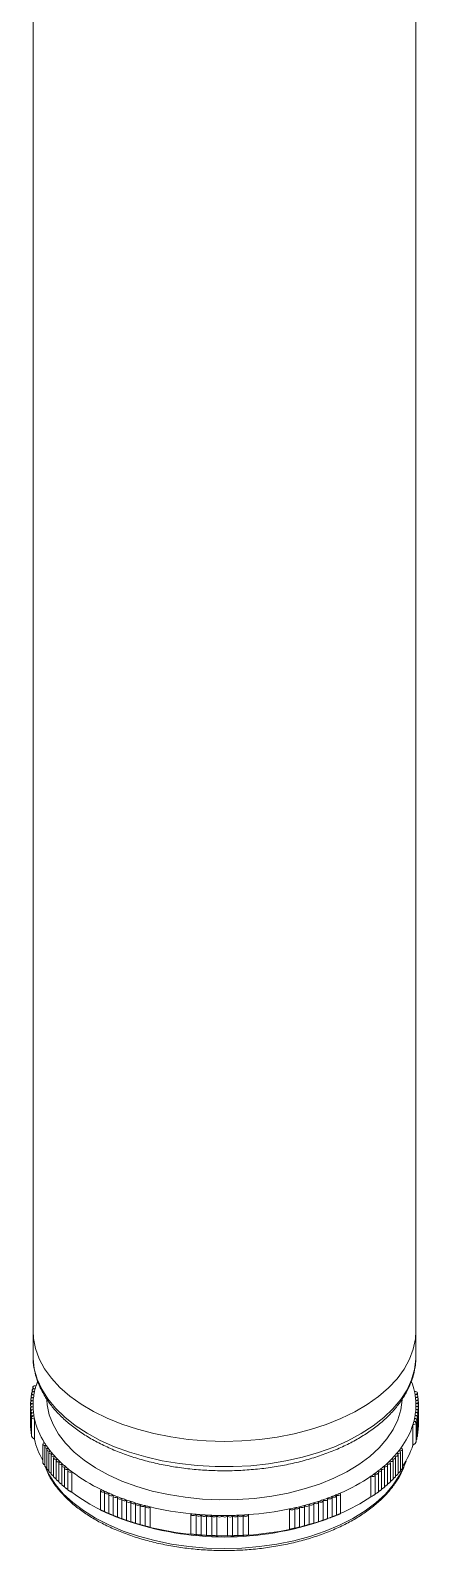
# Paper-space layout '_Isométrique' of a CAD drawing. Header units: millimetres. Extents: x -551 to 534, y -756 to 533.
# Drawn here: x 93.2 to 174.3, y -755.7 to -437.9 of the extents above; entities that cross this region are included whole.
import ezdxf

# ---------------------------------------------------------------- set-up
doc = ezdxf.new("R2010")
doc.units = ezdxf.units.MM

psp = doc.layouts.new('_Isométrique')

# ---------------------------------------------------------------- linework, layer by layer
at = {"color": 7, "linetype": 'Continuous', "lineweight": 15}
for p, q in [((93.79, -715.09), (93.79, -383.47)), ((173.79, -715.09), (173.79, -383.46)), ((173.78, -715.69), (173.79, -715.38)), ((93.3, -724.07), (93.3, -724.58)), ((93.37, -723.44), (93.37, -723.91)), ((93.48, -722.81), (93.48, -723.26)), ((93.61, -722.18), (93.61, -722.6)), ((93.77, -721.56), (93.77, -721.96)), ((174.09, -723.19), (174.09, -722.74)), ((174.2, -723.84), (174.2, -723.37)), ((174.27, -724.51), (174.27, -724)), ((93.26, -724.7), (93.26, -725.27)), ((93.26, -725.97), (93.26, -729.87)), ((93.31, -726.6), (93.31, -730.5)), ((93.38, -727.23), (93.38, -731.14)), ((174.21, -731.07), (174.21, -727.16)), ((174.28, -730.44), (174.28, -726.53)), ((174.32, -725.19), (174.32, -724.64)), ((174.32, -729.81), (174.32, -725.9)), ((174.34, -729.17), (174.34, -725.27)), ((93.49, -727.86), (93.49, -731.77)), ((94.1, -732.45), (94.1, -728.17)), ((173.17, -733.64), (173.17, -729.36)), ((173.81, -732.96), (173.81, -729.04)), ((173.97, -732.33), (173.97, -728.42)), ((174.1, -731.7), (174.1, -727.79)), ((95.82, -733.45), (95.82, -737.38)), ((96.22, -734.04), (96.22, -737.98)), ((96.65, -734.62), (96.65, -738.56)), ((97.1, -735.2), (97.1, -739.14)), ((97.58, -735.77), (97.58, -739.71)), ((98.09, -736.32), (98.09, -740.27)), ((98.63, -736.88), (98.63, -740.83)), ((169.01, -740.77), (169.01, -736.82)), ((169.54, -740.21), (169.54, -736.27)), ((170.05, -739.65), (170.05, -735.71)), ((170.53, -739.08), (170.53, -735.14)), ((170.98, -738.5), (170.98, -734.56)), ((96.36, -738.27), (96.6, -738.8)), ((99.19, -737.42), (99.19, -741.38)), ((99.78, -737.95), (99.78, -741.92)), ((100.39, -738.48), (100.39, -742.45)), ((101.03, -738.99), (101.03, -742.97)), ((101.9, -743.52), (101.9, -739.24)), ((164.38, -744.46), (164.38, -740.18)), ((165.28, -743.93), (165.28, -739.94)), ((165.96, -743.43), (165.96, -739.44)), ((166.62, -742.92), (166.62, -738.94)), ((167.25, -742.39), (167.25, -738.42)), ((167.86, -741.86), (167.86, -737.9)), ((168.45, -741.32), (168.45, -737.36)), ((107.89, -743.16), (107.89, -747.2)), ((108.75, -743.56), (108.75, -747.61)), ((109.62, -743.94), (109.62, -747.99)), ((110.52, -744.3), (110.52, -748.37)), ((111.43, -744.66), (111.43, -748.73)), ((112.35, -744.99), (112.35, -749.08)), ((113.29, -745.32), (113.29, -749.41)), ((114.25, -745.62), (114.25, -749.73)), ((115.22, -745.92), (115.22, -750.03)), ((116.2, -746.19), (116.2, -750.31)), ((117.2, -746.45), (117.2, -750.58)), ((118.25, -750.86), (118.25, -746.58)), ((149.48, -750.81), (149.48, -746.67)), ((150.48, -750.55), (150.48, -746.43)), ((151.48, -750.28), (151.48, -746.16)), ((152.46, -750), (152.46, -745.89)), ((153.43, -749.69), (153.43, -745.59)), ((154.39, -749.38), (154.39, -745.28)), ((155.33, -749.04), (155.33, -744.96)), ((156.25, -748.69), (156.25, -744.62)), ((157.16, -748.33), (157.16, -744.27)), ((158.05, -747.96), (158.05, -743.9)), ((112.01, -748.95), (112.35, -749.08)), ((126.76, -748.09), (126.76, -752.3)), ((127.84, -748.18), (127.84, -752.41)), ((128.93, -748.26), (128.93, -752.5)), ((130.02, -748.32), (130.02, -752.56)), ((131.11, -748.36), (131.11, -752.62)), ((132.21, -748.38), (132.21, -752.65)), ((134.4, -752.67), (134.4, -748.39)), ((135.49, -752.65), (135.49, -748.38)), ((136.58, -752.61), (136.58, -748.36)), ((137.68, -752.56), (137.68, -748.31)), ((138.77, -752.49), (138.77, -748.25)), ((147.4, -751.3), (147.4, -747.02)), ((148.46, -751.05), (148.46, -746.91)), ((155.33, -749.04), (155.5, -748.97))]:
    psp.add_line(p, q, dxfattribs=at)
at = {"color": 8, "linetype": 'Continuous', "lineweight": 15}
psp.add_line((173.79, -715.38), (173.79, -715.09), dxfattribs=at)
at = {"color": 7, "linetype": 'Continuous', "lineweight": 15, "flags": 128}
for points in [[(93.79, -709.79), (93.88, -711.35), (94.31, -713.5), (95.09, -715.62), (96.2, -717.69), (97.65, -719.68), (99.41, -721.59), (101.48, -723.4), (103.83, -725.09), (106.44, -726.64), (109.3, -728.04), (112.37, -729.29), (115.63, -730.36), (119.04, -731.25), (122.59, -731.95), (126.23, -732.46), (129.95, -732.77), (133.69, -732.88), (137.44, -732.78), (141.15, -732.48), (144.8, -731.99), (148.35, -731.29), (151.78, -730.41), (155.04, -729.35), (158.12, -728.11), (160.99, -726.72), (163.62, -725.17), (165.98, -723.49), (168.06, -721.69), (169.84, -719.79), (171.31, -717.79), (172.44, -715.73), (173.24, -713.62), (173.68, -711.47), (173.79, -709.79)], [(93.79, -709.79), (93.88, -711.35), (94.31, -713.5), (95.09, -715.62), (96.2, -717.69), (97.65, -719.68), (99.41, -721.59), (101.48, -723.4), (103.83, -725.09), (106.44, -726.64), (109.3, -728.04), (112.37, -729.29), (115.63, -730.36), (119.04, -731.25), (122.59, -731.95), (126.23, -732.46), (129.95, -732.77), (133.69, -732.88), (137.44, -732.78), (141.15, -732.48), (144.8, -731.99), (148.35, -731.29), (151.78, -730.41), (155.04, -729.35), (158.12, -728.11), (160.99, -726.72), (163.62, -725.17), (165.98, -723.49), (168.06, -721.69), (169.84, -719.79), (171.31, -717.79), (172.44, -715.73), (173.24, -713.62), (173.68, -711.47), (173.79, -709.79)], [(94.23, -721.87), (94.03, -721.83), (93.87, -721.74), (93.79, -721.63), (93.78, -721.51), (93.85, -721.39), (94, -721.3), (94.2, -721.25), (94.41, -721.25)], [(94.41, -721.25), (94.62, -720.62), (94.7, -720.4)], [(93.79, -725.02), (93.58, -724.99), (93.41, -724.92), (93.29, -724.82), (93.26, -724.69), (93.3, -724.57), (93.43, -724.47), (93.61, -724.41), (93.82, -724.39)], [(93.82, -724.39), (93.61, -724.36), (93.44, -724.28), (93.33, -724.18), (93.3, -724.05), (93.35, -723.93), (93.48, -723.84), (93.67, -723.77), (93.88, -723.76)], [(93.88, -723.76), (93.67, -723.72), (93.5, -723.65), (93.4, -723.54), (93.37, -723.41), (93.43, -723.3), (93.57, -723.2), (93.75, -723.14), (93.97, -723.13)], [(93.97, -723.13), (93.76, -723.09), (93.6, -723.01), (93.5, -722.9), (93.48, -722.78), (93.54, -722.66), (93.68, -722.56), (93.87, -722.51), (94.09, -722.5)], [(94.09, -722.5), (93.88, -722.46), (93.72, -722.38), (93.63, -722.26), (93.61, -722.14), (93.68, -722.02), (93.83, -721.93), (94.02, -721.88), (94.23, -721.87)], [(96.66, -724.24), (96.74, -725.22), (97.18, -727.3), (97.98, -729.36), (99.12, -731.36), (100.59, -733.28), (102.38, -735.11), (104.48, -736.84), (106.85, -738.43), (109.49, -739.89), (112.36, -741.18), (115.44, -742.31), (118.69, -743.26), (122.09, -744.02), (125.6, -744.58), (129.19, -744.95), (132.83, -745.1), (136.47, -745.05), (140.09, -744.8), (143.65, -744.34), (147.11, -743.68), (150.44, -742.83), (153.62, -741.8), (156.6, -740.59), (159.36, -739.22), (161.88, -737.7), (164.13, -736.04), (166.08, -734.26), (167.73, -732.38), (169.04, -730.42), (170.02, -728.39), (170.65, -726.32), (170.92, -724.22), (170.92, -724.18)], [(173.48, -722.43), (173.69, -722.44), (173.88, -722.5), (174.02, -722.59), (174.09, -722.71), (174.07, -722.83), (173.97, -722.94), (173.81, -723.02), (173.6, -723.06)], [(173.6, -723.06), (173.81, -723.07), (174, -723.13), (174.14, -723.23), (174.2, -723.35), (174.17, -723.47), (174.07, -723.58), (173.9, -723.65), (173.69, -723.69)], [(173.69, -723.69), (173.9, -723.71), (174.09, -723.77), (174.22, -723.87), (174.27, -723.99), (174.24, -724.11), (174.13, -724.22), (173.96, -724.29), (173.75, -724.32)], [(173.75, -724.32), (173.97, -724.34), (174.15, -724.4), (174.27, -724.51), (174.32, -724.63), (174.28, -724.75), (174.17, -724.85), (173.99, -724.92), (173.79, -724.95)], [(93.79, -725.65), (93.58, -725.63), (93.4, -725.56), (93.28, -725.46), (93.24, -725.34), (93.28, -725.21), (93.4, -725.11), (93.58, -725.04), (93.79, -725.02)], [(93.83, -726.28), (93.61, -726.26), (93.43, -726.2), (93.31, -726.1), (93.26, -725.98), (93.29, -725.85), (93.41, -725.75), (93.58, -725.68), (93.79, -725.65)], [(93.89, -726.91), (93.67, -726.9), (93.49, -726.83), (93.36, -726.74), (93.31, -726.62), (93.34, -726.49), (93.45, -726.39), (93.62, -726.31), (93.83, -726.28)], [(93.98, -727.54), (93.77, -727.53), (93.58, -727.47), (93.44, -727.37), (93.38, -727.26), (93.41, -727.13), (93.51, -727.02), (93.68, -726.95), (93.89, -726.91)], [(94.1, -728.17), (93.89, -728.16), (93.7, -728.11), (93.56, -728.01), (93.49, -727.89), (93.51, -727.77), (93.61, -727.66), (93.77, -727.58), (93.98, -727.54)], [(173.61, -727.48), (173.82, -727.51), (173.98, -727.59), (174.08, -727.7), (174.1, -727.83), (174.04, -727.94), (173.9, -728.04), (173.71, -728.1), (173.49, -728.11)], [(173.7, -726.85), (173.91, -726.88), (174.08, -726.96), (174.18, -727.06), (174.21, -727.19), (174.15, -727.31), (174.01, -727.4), (173.82, -727.46), (173.61, -727.48)], [(173.76, -726.22), (173.97, -726.25), (174.14, -726.32), (174.25, -726.43), (174.28, -726.55), (174.23, -726.67), (174.1, -726.77), (173.91, -726.83), (173.7, -726.85)], [(173.79, -725.58), (174, -725.61), (174.17, -725.68), (174.29, -725.79), (174.32, -725.91), (174.28, -726.03), (174.15, -726.13), (173.97, -726.2), (173.76, -726.22)], [(173.79, -724.95), (174, -724.97), (174.17, -725.04), (174.29, -725.15), (174.34, -725.27), (174.3, -725.39), (174.18, -725.49), (174, -725.56), (173.79, -725.58)], [(173.35, -728.73), (173.55, -728.77), (173.7, -728.86), (173.79, -728.97), (173.8, -729.1), (173.73, -729.21), (173.58, -729.3), (173.38, -729.35), (173.17, -729.36)], [(173.49, -728.11), (173.7, -728.14), (173.86, -728.23), (173.95, -728.34), (173.97, -728.46), (173.9, -728.58), (173.75, -728.67), (173.56, -728.72), (173.35, -728.73)], [(96.56, -733.75), (96.35, -733.77), (96.14, -733.74), (95.97, -733.67), (95.85, -733.56), (95.82, -733.44), (95.87, -733.32), (95.99, -733.22), (96.18, -733.16)], [(96.98, -734.33), (96.77, -734.36), (96.56, -734.33), (96.38, -734.26), (96.26, -734.16), (96.22, -734.04), (96.26, -733.92), (96.38, -733.82), (96.56, -733.75)], [(97.42, -734.91), (97.21, -734.94), (97, -734.92), (96.82, -734.85), (96.69, -734.75), (96.65, -734.63), (96.68, -734.51), (96.8, -734.4), (96.98, -734.33)], [(97.89, -735.48), (97.68, -735.51), (97.47, -735.5), (97.28, -735.43), (97.15, -735.33), (97.1, -735.21), (97.13, -735.09), (97.25, -734.98), (97.42, -734.91)], [(98.38, -736.05), (98.18, -736.08), (97.96, -736.07), (97.78, -736.01), (97.64, -735.91), (97.59, -735.79), (97.61, -735.67), (97.72, -735.56), (97.89, -735.48)], [(98.91, -736.6), (98.7, -736.64), (98.49, -736.63), (98.3, -736.57), (98.16, -736.48), (98.1, -736.36), (98.12, -736.23), (98.22, -736.12), (98.38, -736.05)], [(99.46, -737.15), (99.25, -737.19), (99.04, -737.18), (98.85, -737.13), (98.7, -737.03), (98.63, -736.92), (98.65, -736.79), (98.74, -736.68), (98.91, -736.6)], [(100.03, -737.69), (99.83, -737.73), (99.61, -737.73), (99.42, -737.67), (99.27, -737.58), (99.2, -737.47), (99.21, -737.34), (99.3, -737.23), (99.46, -737.15)], [(168.18, -737.09), (168.34, -737.17), (168.43, -737.29), (168.44, -737.41), (168.37, -737.53), (168.22, -737.62), (168.03, -737.67), (167.81, -737.67), (167.61, -737.63)], [(168.73, -736.54), (168.89, -736.62), (168.99, -736.73), (169, -736.86), (168.93, -736.98), (168.79, -737.07), (168.6, -737.12), (168.39, -737.13), (168.18, -737.09)], [(169.25, -735.99), (169.42, -736.06), (169.52, -736.17), (169.54, -736.3), (169.47, -736.42), (169.34, -736.51), (169.15, -736.57), (168.93, -736.58), (168.73, -736.54)], [(169.74, -735.42), (169.91, -735.5), (170.02, -735.61), (170.05, -735.73), (169.99, -735.85), (169.86, -735.95), (169.67, -736.01), (169.46, -736.02), (169.25, -735.99)], [(170.21, -734.85), (170.38, -734.92), (170.49, -735.03), (170.53, -735.15), (170.47, -735.27), (170.35, -735.37), (170.16, -735.43), (169.95, -735.45), (169.74, -735.42)], [(170.65, -734.27), (170.83, -734.34), (170.94, -734.45), (170.98, -734.57), (170.93, -734.69), (170.81, -734.79), (170.63, -734.86), (170.42, -734.88), (170.21, -734.85)], [(100.63, -738.22), (100.43, -738.26), (100.22, -738.26), (100.02, -738.21), (99.87, -738.13), (99.79, -738.01), (99.79, -737.89), (99.88, -737.77), (100.03, -737.69)], [(101.25, -738.73), (101.06, -738.78), (100.84, -738.79), (100.64, -738.74), (100.49, -738.66), (100.4, -738.54), (100.4, -738.42), (100.48, -738.3), (100.63, -738.22)], [(101.9, -739.24), (101.71, -739.3), (101.5, -739.3), (101.29, -739.26), (101.14, -739.18), (101.04, -739.07), (101.04, -738.94), (101.11, -738.83), (101.25, -738.73)], [(165.07, -739.69), (165.21, -739.78), (165.28, -739.9), (165.26, -740.03), (165.15, -740.14), (164.99, -740.21), (164.78, -740.25), (164.57, -740.24), (164.38, -740.18)], [(165.75, -739.19), (165.89, -739.28), (165.96, -739.4), (165.94, -739.52), (165.85, -739.63), (165.68, -739.72), (165.48, -739.75), (165.27, -739.75), (165.07, -739.69)], [(166.39, -738.68), (166.54, -738.77), (166.61, -738.89), (166.6, -739.01), (166.51, -739.12), (166.36, -739.21), (166.15, -739.25), (165.94, -739.24), (165.75, -739.19)], [(167.01, -738.16), (167.16, -738.25), (167.24, -738.36), (167.24, -738.49), (167.16, -738.6), (167, -738.69), (166.8, -738.73), (166.59, -738.73), (166.39, -738.68)], [(167.61, -737.63), (167.77, -737.72), (167.85, -737.83), (167.85, -737.95), (167.77, -738.07), (167.62, -738.16), (167.43, -738.21), (167.21, -738.21), (167.01, -738.16)], [(108.87, -743.36), (108.7, -743.44), (108.5, -743.48), (108.28, -743.47), (108.09, -743.41), (107.96, -743.31), (107.89, -743.19), (107.92, -743.07), (108.02, -742.96)], [(109.73, -743.75), (109.57, -743.83), (109.37, -743.87), (109.15, -743.86), (108.96, -743.81), (108.82, -743.71), (108.75, -743.6), (108.77, -743.47), (108.87, -743.36)], [(110.61, -744.12), (110.46, -744.21), (110.26, -744.25), (110.04, -744.24), (109.85, -744.19), (109.7, -744.1), (109.63, -743.98), (109.64, -743.86), (109.73, -743.75)], [(111.52, -744.48), (111.36, -744.57), (111.16, -744.61), (110.95, -744.61), (110.75, -744.56), (110.6, -744.47), (110.52, -744.36), (110.53, -744.24), (110.61, -744.12)], [(112.43, -744.83), (112.28, -744.92), (112.09, -744.96), (111.87, -744.97), (111.67, -744.92), (111.52, -744.83), (111.44, -744.72), (111.43, -744.6), (111.52, -744.48)], [(113.37, -745.16), (113.22, -745.25), (113.03, -745.3), (112.81, -745.31), (112.61, -745.26), (112.46, -745.18), (112.37, -745.07), (112.36, -744.94), (112.43, -744.83)], [(114.32, -745.47), (114.18, -745.57), (113.98, -745.62), (113.77, -745.63), (113.57, -745.59), (113.41, -745.51), (113.31, -745.4), (113.3, -745.27), (113.37, -745.16)], [(115.28, -745.77), (115.14, -745.87), (114.96, -745.93), (114.74, -745.94), (114.54, -745.9), (114.37, -745.82), (114.27, -745.71), (114.25, -745.59), (114.32, -745.47)], [(116.26, -746.06), (116.13, -746.15), (115.94, -746.22), (115.73, -746.23), (115.52, -746.2), (115.35, -746.12), (115.25, -746.01), (115.22, -745.89), (115.28, -745.77)], [(117.25, -746.33), (117.12, -746.43), (116.94, -746.49), (116.73, -746.51), (116.52, -746.48), (116.35, -746.41), (116.24, -746.3), (116.2, -746.18), (116.26, -746.06)], [(118.25, -746.58), (118.13, -746.68), (117.95, -746.75), (117.74, -746.77), (117.53, -746.74), (117.35, -746.67), (117.24, -746.57), (117.2, -746.45), (117.25, -746.33)], [(148.42, -746.79), (148.46, -746.91), (148.41, -747.04), (148.29, -747.14), (148.1, -747.2), (147.89, -747.22), (147.68, -747.19), (147.51, -747.12), (147.4, -747.02)], [(149.43, -746.55), (149.48, -746.67), (149.44, -746.8), (149.32, -746.9), (149.14, -746.97), (148.93, -746.99), (148.72, -746.97), (148.54, -746.9), (148.42, -746.79)], [(150.44, -746.3), (150.48, -746.42), (150.45, -746.54), (150.33, -746.65), (150.16, -746.72), (149.95, -746.74), (149.74, -746.72), (149.56, -746.65), (149.43, -746.55)], [(151.43, -746.03), (151.48, -746.15), (151.45, -746.27), (151.34, -746.38), (151.17, -746.45), (150.96, -746.48), (150.75, -746.46), (150.56, -746.4), (150.44, -746.3)], [(152.4, -745.74), (152.46, -745.86), (152.44, -745.98), (152.33, -746.09), (152.16, -746.17), (151.96, -746.2), (151.74, -746.19), (151.56, -746.12), (151.43, -746.03)], [(153.36, -745.44), (153.43, -745.56), (153.41, -745.68), (153.31, -745.79), (153.15, -745.87), (152.94, -745.91), (152.73, -745.89), (152.54, -745.84), (152.4, -745.74)], [(154.31, -745.12), (154.38, -745.24), (154.37, -745.36), (154.28, -745.47), (154.11, -745.56), (153.91, -745.6), (153.7, -745.59), (153.51, -745.53), (153.36, -745.44)], [(155.24, -744.79), (155.32, -744.91), (155.31, -745.03), (155.22, -745.14), (155.07, -745.23), (154.87, -745.27), (154.65, -745.27), (154.46, -745.21), (154.31, -745.12)], [(156.16, -744.44), (156.24, -744.56), (156.24, -744.68), (156.16, -744.8), (156, -744.88), (155.8, -744.93), (155.59, -744.93), (155.39, -744.88), (155.24, -744.79)], [(157.06, -744.08), (157.15, -744.2), (157.15, -744.32), (157.07, -744.44), (156.92, -744.52), (156.73, -744.57), (156.51, -744.58), (156.31, -744.53), (156.16, -744.44)], [(157.94, -743.71), (158.03, -743.82), (158.04, -743.94), (157.97, -744.06), (157.83, -744.15), (157.63, -744.2), (157.42, -744.21), (157.22, -744.17), (157.06, -744.08)], [(127.85, -748.14), (127.77, -748.25), (127.63, -748.34), (127.43, -748.39), (127.22, -748.4), (127.02, -748.36), (126.86, -748.27), (126.77, -748.16), (126.77, -748.03)], [(128.93, -748.22), (128.86, -748.34), (128.72, -748.43), (128.53, -748.49), (128.32, -748.49), (128.11, -748.45), (127.95, -748.37), (127.86, -748.26), (127.85, -748.14)], [(130.02, -748.29), (129.96, -748.41), (129.82, -748.5), (129.63, -748.56), (129.42, -748.57), (129.21, -748.53), (129.05, -748.46), (128.95, -748.35), (128.93, -748.22)], [(131.11, -748.34), (131.05, -748.46), (130.92, -748.56), (130.74, -748.62), (130.52, -748.63), (130.32, -748.6), (130.15, -748.52), (130.04, -748.41), (130.02, -748.29)], [(132.21, -748.37), (132.15, -748.49), (132.03, -748.59), (131.84, -748.66), (131.63, -748.68), (131.42, -748.64), (131.25, -748.57), (131.14, -748.46), (131.11, -748.34)], [(133.3, -748.39), (133.25, -748.51), (133.13, -748.61), (132.95, -748.68), (132.74, -748.7), (132.53, -748.67), (132.35, -748.6), (132.24, -748.5), (132.21, -748.37)], [(134.4, -748.39), (134.35, -748.51), (134.24, -748.61), (134.06, -748.68), (133.85, -748.71), (133.64, -748.68), (133.46, -748.62), (133.34, -748.51), (133.3, -748.39)], [(135.49, -748.37), (135.46, -748.49), (135.34, -748.6), (135.17, -748.67), (134.96, -748.7), (134.75, -748.68), (134.57, -748.61), (134.44, -748.51), (134.4, -748.39)], [(136.58, -748.34), (136.55, -748.46), (136.45, -748.57), (136.28, -748.64), (136.07, -748.67), (135.85, -748.65), (135.67, -748.59), (135.54, -748.49), (135.49, -748.37)], [(137.67, -748.28), (137.65, -748.41), (137.55, -748.52), (137.38, -748.59), (137.17, -748.63), (136.96, -748.61), (136.77, -748.55), (136.64, -748.46), (136.58, -748.34)], [(138.76, -748.21), (138.75, -748.34), (138.65, -748.45), (138.48, -748.53), (138.28, -748.56), (138.07, -748.55), (137.88, -748.5), (137.74, -748.4), (137.67, -748.28)], [(156.24, -748.69), (156.24, -748.7), (156.19, -748.72), (156.1, -748.75), (155.97, -748.8), (155.84, -748.85), (155.7, -748.9), (155.52, -748.97), (155.34, -749.03), (155.24, -749.07), (155.24, -749.07)]]:
    psp.add_lwpolyline(points, dxfattribs=at)
at = {"color": 8, "linetype": 'Continuous', "lineweight": 15, "flags": 128}
for points in [[(93.79, -715.09), (93.8, -715.58), (94.05, -717.74), (94.66, -719.87), (95.6, -721.97), (96.89, -724), (98.49, -725.96), (100.41, -727.82), (102.62, -729.57), (105.11, -731.19), (107.84, -732.67), (110.81, -733.99), (113.97, -735.15), (117.32, -736.14), (120.8, -736.93), (124.4, -737.54), (128.08, -737.95), (131.82, -738.16), (135.57, -738.16), (139.3, -737.97), (142.99, -737.57), (146.59, -736.97), (150.08, -736.18), (153.43, -735.21), (156.61, -734.06), (159.58, -732.74), (162.33, -731.27), (164.83, -729.66), (167.06, -727.91), (168.99, -726.06), (170.62, -724.11), (171.92, -722.08), (172.88, -719.99), (173.5, -717.85), (173.78, -715.69)], [(96.6, -738.8), (97.15, -739.89), (98.47, -741.9), (100.11, -743.83), (102.07, -745.65), (104.32, -747.36), (106.85, -748.94), (109.63, -750.36), (112.63, -751.63), (115.84, -752.72), (119.21, -753.63), (122.72, -754.34), (126.33, -754.86), (130.01, -755.18), (133.72, -755.28), (137.44, -755.18), (141.12, -754.88), (144.73, -754.37), (148.25, -753.66), (151.62, -752.76), (154.83, -751.67), (157.85, -750.41), (160.63, -748.99), (163.17, -747.42), (165.44, -745.72), (167.4, -743.89), (169.06, -741.97), (170.38, -739.96), (171.37, -737.89), (171.69, -736.96)]]:
    psp.add_lwpolyline(points, dxfattribs=at)
at = {"color": 7, "linetype": 'Continuous', "lineweight": 15}
for centre, radius, start, end in [((108.17, -725.5), 14.4, 162.8264, 165.4077), ((159.27, -725.53), 14.54, 12.3153, 20.5197), ((107.15, -725.3), 13.36, 176.0715, 178.7848), ((107.24, -725.31), 13.45, 173.3691, 176.0707), ((107.38, -725.33), 13.59, 170.6862, 173.3683), ((107.59, -725.36), 13.8, 168.0303, 170.6855), ((107.85, -725.41), 14.07, 165.4083, 168.0297), ((159.97, -725.36), 13.83, 9.5975, 12.2494), ((160.18, -725.33), 13.61, 6.9172, 9.5968), ((160.33, -725.31), 13.46, 4.2165, 6.9164), ((160.42, -725.3), 13.37, 1.5033, 4.2158), ((107.12, -725.3), 13.33, 178.7856, 181.5025), ((107.15, -725.3), 13.37, 181.5033, 184.2158), ((107.25, -725.29), 13.46, 184.2165, 186.9164), ((107.4, -725.27), 13.61, 186.9172, 189.5968), ((107.61, -725.24), 13.83, 189.5975, 192.2494), ((159.99, -725.24), 13.8, 348.0303, 350.6855), ((160.2, -725.28), 13.59, 350.6862, 353.3683), ((160.34, -725.29), 13.45, 353.3691, 356.0707), ((160.43, -725.3), 13.36, 356.0715, 358.7848), ((160.46, -725.3), 13.33, 358.7856, 1.5025), ((109.37, -724.74), 15.65, 192.6695, 212.5385), ((157.21, -724.28), 16.74, 323.3636, 342.3542), ((159.41, -725.1), 14.4, 342.8264, 345.4077), ((159.73, -725.19), 14.07, 345.4083, 348.0297), ((109.19, -729.08), 15.46, 192.6106, 210.1388), ((111.95, -723.27), 18.62, 212.0808, 214.2556), ((112.64, -722.8), 19.45, 214.2557, 216.3674), ((157.38, -728.63), 16.56, 325.1945, 342.4046), ((113.37, -722.26), 20.36, 216.3674, 218.4164), ((114.12, -721.67), 21.32, 218.4164, 220.4033), ((114.9, -721), 22.34, 220.4032, 222.329), ((115.7, -720.28), 23.42, 222.3289, 224.1951), ((116.51, -719.48), 24.56, 224.195, 226.0031), ((117.34, -718.63), 25.75, 226.003, 227.7549), ((150.33, -718.72), 25.62, 312.4283, 314.1861), ((151.15, -719.57), 24.43, 314.1859, 316.0001), ((151.97, -720.36), 23.3, 316, 317.8724), ((152.76, -721.08), 22.23, 317.8723, 319.8046), ((153.54, -721.73), 21.21, 319.8045, 321.7979), ((154.29, -722.32), 20.26, 321.7979, 323.8535), ((118.18, -717.71), 26.99, 227.7547, 229.4524), ((119.02, -716.72), 28.29, 229.4522, 231.0976), ((119.86, -715.68), 29.63, 231.0974, 232.6928), ((123.68, -710.32), 36.2, 233.028, 244.3709), ((142.44, -707.79), 39.12, 293.3422, 304.1126), ((146.13, -713.54), 32.29, 304.4154, 305.9219), ((146.97, -714.69), 30.86, 305.9217, 307.4742), ((147.81, -715.79), 29.48, 307.474, 309.0746), ((148.65, -716.83), 28.15, 309.0744, 310.7253), ((149.49, -717.81), 26.86, 310.7251, 312.4284), ((123.68, -714.6), 36.2, 233.028, 244.3709), ((127, -703.92), 43.41, 244.0686, 245.3053), ((127.67, -702.47), 45, 245.3051, 246.5125), ((128.3, -701.02), 46.59, 246.5123, 247.6921), ((128.9, -699.56), 48.17, 247.6919, 248.8458), ((129.46, -698.1), 49.73, 248.8456, 249.9752), ((129.99, -696.65), 51.27, 249.9751, 251.0819), ((130.48, -695.22), 52.79, 251.0817, 252.1673), ((130.94, -693.81), 54.27, 252.1671, 253.2328), ((131.35, -692.43), 55.71, 253.2327, 254.28), ((131.73, -691.09), 57.1, 254.2798, 255.31), ((132.07, -689.79), 58.45, 255.3099, 256.3241), ((133.2, -684.73), 63.63, 256.4132, 264.1972), ((134.96, -687.47), 60.83, 281.7942, 282.7818), ((135.24, -688.67), 59.6, 282.7817, 283.7828), ((135.54, -689.92), 58.31, 283.7827, 284.7986), ((135.89, -691.23), 56.96, 284.7985, 285.8304), ((136.27, -692.58), 55.56, 285.8302, 286.8794), ((136.69, -693.96), 54.11, 286.8792, 287.947), ((137.15, -695.37), 52.63, 287.9469, 289.0346), ((137.64, -696.81), 51.11, 289.0344, 290.1436), ((138.17, -698.26), 49.57, 290.1434, 291.2755), ((138.74, -699.71), 48, 291.2754, 292.4319), ((139.35, -701.17), 46.42, 292.4317, 293.6143), ((142.44, -712.07), 39.12, 293.3422, 304.1126), ((133.79, -690.49), 62.39, 250.5877, 289.4123), ((133.68, -680.91), 67.47, 264.1223, 265.044), ((133.72, -680.36), 68.03, 265.0439, 265.9605), ((133.76, -679.91), 68.48, 265.9604, 266.873), ((133.78, -679.55), 68.84, 266.8729, 267.7824), ((133.79, -679.3), 69.09, 267.7823, 268.6895), ((133.79, -679.15), 69.24, 268.6894, 269.5953), ((133.79, -679.11), 69.29, 269.5953, 270.5008), ((133.79, -679.16), 69.23, 270.5007, 271.4067), ((133.79, -679.32), 69.07, 271.4066, 272.314), ((133.81, -679.59), 68.8, 272.3139, 273.2237), ((133.83, -679.95), 68.44, 273.2236, 274.1365), ((134.11, -682.99), 65.38, 274.0772, 281.7215), ((133.2, -689.01), 63.63, 256.4132, 264.1972), ((134.11, -687.27), 65.38, 274.0772, 281.7215)]:
    psp.add_arc(centre, radius, start, end, dxfattribs=at)
for points, knots in [([(93.8, -715.23), (93.79, -715.26), (93.75, -716), (93.95, -717.47), (94.43, -719.59), (95.25, -721.68), (96.36, -723.71), (97.77, -725.67), (99.47, -727.55), (101.45, -729.33), (103.69, -730.99), (106.17, -732.53), (108.87, -733.92), (111.77, -735.16), (114.84, -736.25), (118.05, -737.16), (121.39, -737.9), (124.82, -738.46), (128.32, -738.84), (131.86, -739.03), (135.42, -739.04), (138.96, -738.86), (142.47, -738.5), (145.9, -737.96), (149.25, -737.23), (152.47, -736.33), (155.55, -735.26), (158.47, -734.03), (161.19, -732.65), (163.7, -731.12), (165.98, -729.45), (168, -727.66), (169.74, -725.75), (171.2, -723.75), (172.34, -721.67), (173.16, -719.54), (173.63, -717.56), (173.73, -716.29), (173.77, -715.75)], [0, 0, 0, 0, 0.0011299, 0.0287895, 0.0564366, 0.084205, 0.1122112, 0.140508, 0.1690829, 0.1978788, 0.2268217, 0.2558442, 0.2848953, 0.3139367, 0.3429551, 0.3719459, 0.4009101, 0.4298513, 0.458775, 0.4876874, 0.5165952, 0.5455052, 0.5744222, 0.6033532, 0.6323051, 0.6612848, 0.6902985, 0.7193511, 0.7484445, 0.7775757, 0.8067327, 0.8358789, 0.8649611, 0.8939057, 0.9226276, 0.9510546, 0.9791609, 1, 1, 1, 1]), ([(93.26, -729.32), (93.26, -729.32), (93.24, -729.29), (93.24, -729.27), (93.25, -729.24)], [0, 0, 0, 0, 0.064341, 1, 1, 1, 1]), ([(93.31, -730.02), (93.29, -730), (93.26, -729.94), (93.26, -729.9), (93.26, -729.87)], [0, 0, 0, 0, 0.3683, 1, 1, 1, 1]), ([(93.38, -730.7), (93.36, -730.67), (93.32, -730.59), (93.31, -730.53), (93.31, -730.5)], [0, 0, 0, 0, 0.48217, 1, 1, 1, 1]), ([(174.28, -730.44), (174.28, -730.45), (174.28, -730.48), (174.26, -730.55), (174.22, -730.61), (174.21, -730.63)], [0, 0, 0, 0, 0.172648, 0.679887, 1, 1, 1, 1]), ([(174.32, -729.81), (174.32, -729.82), (174.33, -729.85), (174.31, -729.9), (174.28, -729.94), (174.28, -729.95)], [0, 0, 0, 0, 0.235002, 0.897039, 1, 1, 1, 1]), ([(174.33, -729.18), (174.33, -729.18), (174.34, -729.2), (174.33, -729.22), (174.32, -729.24)], [0, 0, 0, 0, 0.360844, 1, 1, 1, 1]), ([(93.49, -731.37), (93.48, -731.37), (93.45, -731.32), (93.41, -731.24), (93.38, -731.16), (93.38, -731.14), (93.38, -731.14)], [0, 0, 0, 0, 0.0737207, 0.5232063, 0.9745978, 1, 1, 1, 1]), ([(94.1, -732.45), (94.03, -732.4), (93.89, -732.31), (93.71, -732.15), (93.59, -732), (93.51, -731.87), (93.48, -731.8), (93.49, -731.77), (93.49, -731.77)], [0, 0, 0, 0, 0.26215, 0.496057, 0.677288, 0.82694, 0.977227, 1, 1, 1, 1]), ([(173.8, -732.96), (173.8, -732.98), (173.8, -733.02), (173.75, -733.12), (173.66, -733.24), (173.51, -733.39), (173.34, -733.53), (173.22, -733.6), (173.17, -733.64)], [0, 0, 0, 0, 0.11543, 0.247736, 0.383559, 0.575557, 0.82135, 1, 1, 1, 1]), ([(173.97, -732.33), (173.97, -732.35), (173.97, -732.39), (173.92, -732.48), (173.86, -732.57), (173.82, -732.61), (173.81, -732.62)], [0, 0, 0, 0, 0.247767, 0.571108, 0.902966, 1, 1, 1, 1]), ([(174.1, -731.7), (174.1, -731.72), (174.1, -731.76), (174.06, -731.85), (174.01, -731.92), (173.97, -731.96), (173.97, -731.97)], [0, 0, 0, 0, 0.2367572, 0.596257, 0.9650669, 1, 1, 1, 1]), ([(174.2, -731.07), (174.2, -731.08), (174.21, -731.12), (174.17, -731.2), (174.12, -731.27), (174.1, -731.3)], [0, 0, 0, 0, 0.226359, 0.640539, 1, 1, 1, 1]), ([(96.69, -739.07), (96.91, -739.55), (97.45, -740.69), (98.65, -742.42), (100.22, -744.26), (102.08, -746), (104.2, -747.64), (106.57, -749.16), (109.16, -750.54), (111.95, -751.77), (114.92, -752.86), (118.05, -753.77), (121.3, -754.52), (124.65, -755.1), (128.07, -755.49), (131.55, -755.7), (135.04, -755.73), (138.52, -755.57), (141.96, -755.23), (145.33, -754.7), (148.62, -754.01), (151.78, -753.14), (154.79, -752.1), (157.64, -750.91), (160.29, -749.57), (162.73, -748.08), (164.93, -746.47), (166.88, -744.75), (168.55, -742.92), (169.92, -741), (171.02, -739.03), (171.48, -737.67), (171.71, -736.99)], [0, 0, 0, 0, 0.023924, 0.057162, 0.09059, 0.12417, 0.157849, 0.191582, 0.225335, 0.259082, 0.292815, 0.326531, 0.360231, 0.393916, 0.427589, 0.461255, 0.494918, 0.528582, 0.562249, 0.595925, 0.629613, 0.663318, 0.697043, 0.730792, 0.764565, 0.798363, 0.832177, 0.865988, 0.899763, 0.933455, 0.967008, 1, 1, 1, 1]), ([(96.22, -737.81), (96.2, -737.8), (96.12, -737.75), (96.01, -737.65), (95.9, -737.54), (95.84, -737.45), (95.81, -737.4), (95.82, -737.38), (95.82, -737.38)], [0, 0, 0, 0, 0.1072413, 0.3617218, 0.5718579, 0.7828851, 0.9737361, 1, 1, 1, 1]), ([(96.65, -738.41), (96.62, -738.39), (96.54, -738.34), (96.43, -738.24), (96.31, -738.13), (96.24, -738.05), (96.22, -737.99), (96.22, -737.98), (96.22, -737.98)], [0, 0, 0, 0, 0.124133, 0.36802, 0.569409, 0.771652, 0.954558, 1, 1, 1, 1]), ([(97.1, -739), (97.07, -738.98), (96.99, -738.93), (96.87, -738.83), (96.75, -738.72), (96.68, -738.64), (96.65, -738.58), (96.65, -738.57), (96.65, -738.56)], [0, 0, 0, 0, 0.1389555, 0.3732828, 0.5667772, 0.7610921, 0.9368282, 1, 1, 1, 1]), ([(97.58, -739.59), (97.55, -739.57), (97.46, -739.51), (97.33, -739.41), (97.21, -739.3), (97.14, -739.22), (97.1, -739.16), (97.11, -739.15), (97.11, -739.14)], [0, 0, 0, 0, 0.152014, 0.377669, 0.564002, 0.751125, 0.920357, 1, 1, 1, 1]), ([(98.09, -740.16), (98.06, -740.14), (97.96, -740.08), (97.83, -739.98), (97.71, -739.88), (97.63, -739.79), (97.59, -739.74), (97.59, -739.72), (97.59, -739.71)], [0, 0, 0, 0, 0.163556, 0.381309, 0.561116, 0.741686, 0.904991, 1, 1, 1, 1]), ([(98.63, -740.73), (98.61, -740.72), (98.54, -740.68), (98.41, -740.59), (98.27, -740.48), (98.16, -740.39), (98.1, -740.31), (98.1, -740.29), (98.09, -740.27)], [0, 0, 0, 0, 0.080401, 0.309588, 0.495243, 0.681985, 0.84394, 1, 1, 1, 1]), ([(169.54, -740.21), (169.54, -740.23), (169.53, -740.26), (169.46, -740.33), (169.37, -740.42), (169.24, -740.52), (169.11, -740.61), (169.03, -740.66), (169.01, -740.67)], [0, 0, 0, 0, 0.170742, 0.345983, 0.504451, 0.667233, 0.897454, 1, 1, 1, 1]), ([(170.04, -739.65), (170.04, -739.66), (170.04, -739.69), (169.98, -739.77), (169.89, -739.86), (169.76, -739.96), (169.64, -740.04), (169.56, -740.09), (169.54, -740.1)], [0, 0, 0, 0, 0.158867, 0.340133, 0.504046, 0.67242, 0.910546, 1, 1, 1, 1]), ([(170.52, -739.08), (170.52, -739.09), (170.52, -739.12), (170.47, -739.19), (170.38, -739.28), (170.25, -739.38), (170.14, -739.47), (170.06, -739.52), (170.05, -739.53)], [0, 0, 0, 0, 0.146187, 0.334029, 0.503887, 0.678363, 0.925118, 1, 1, 1, 1]), ([(170.98, -738.5), (170.98, -738.51), (170.98, -738.54), (170.93, -738.61), (170.84, -738.7), (170.72, -738.8), (170.61, -738.89), (170.54, -738.93), (170.53, -738.94)], [0, 0, 0, 0, 0.132599, 0.327648, 0.50402, 0.685184, 0.941392, 1, 1, 1, 1]), ([(99.19, -741.29), (99.15, -741.26), (99.05, -741.2), (98.9, -741.1), (98.77, -741), (98.68, -740.92), (98.64, -740.86), (98.63, -740.84), (98.63, -740.83)], [0, 0, 0, 0, 0.182876, 0.386759, 0.555112, 0.72418, 0.877081, 1, 1, 1, 1]), ([(99.78, -741.84), (99.73, -741.81), (99.63, -741.75), (99.48, -741.65), (99.34, -741.55), (99.25, -741.47), (99.2, -741.41), (99.2, -741.39), (99.19, -741.38)], [0, 0, 0, 0, 0.190968, 0.388732, 0.552034, 0.716028, 0.864341, 1, 1, 1, 1]), ([(100.39, -742.38), (100.34, -742.35), (100.23, -742.29), (100.08, -742.19), (99.94, -742.09), (99.85, -742.01), (99.79, -741.95), (99.78, -741.93), (99.78, -741.92)], [0, 0, 0, 0, 0.198182, 0.390293, 0.548925, 0.708231, 0.852303, 1, 1, 1, 1]), ([(101.03, -742.9), (100.97, -742.87), (100.86, -742.82), (100.7, -742.72), (100.57, -742.62), (100.47, -742.54), (100.41, -742.49), (100.39, -742.45), (100.39, -742.45), (100.39, -742.45)], [0, 0, 0, 0, 0.204382, 0.391035, 0.545162, 0.699942, 0.839921, 0.983728, 1, 1, 1, 1]), ([(101.9, -743.52), (101.84, -743.5), (101.73, -743.44), (101.53, -743.34), (101.35, -743.23), (101.21, -743.14), (101.11, -743.06), (101.05, -743.01), (101.02, -742.98), (101.03, -742.97), (101.03, -742.97)], [0, 0, 0, 0, 0.2039993, 0.3860776, 0.5271504, 0.6436391, 0.7606218, 0.8664178, 0.9751061, 1, 1, 1, 1]), ([(165.95, -743.43), (165.96, -743.43), (165.96, -743.44), (165.92, -743.49), (165.83, -743.55), (165.72, -743.63), (165.57, -743.72), (165.42, -743.8), (165.32, -743.85), (165.28, -743.87)], [0, 0, 0, 0, 0.089401, 0.235225, 0.381668, 0.514102, 0.650149, 0.842569, 1, 1, 1, 1]), ([(166.61, -742.92), (166.61, -742.92), (166.62, -742.93), (166.58, -742.97), (166.5, -743.04), (166.39, -743.12), (166.25, -743.21), (166.1, -743.3), (166, -743.35), (165.96, -743.37)], [0, 0, 0, 0, 0.075888, 0.225684, 0.376115, 0.512154, 0.651904, 0.84956, 1, 1, 1, 1]), ([(167.25, -742.39), (167.25, -742.4), (167.26, -742.41), (167.22, -742.45), (167.14, -742.52), (167.03, -742.6), (166.9, -742.69), (166.75, -742.78), (166.66, -742.83), (166.62, -742.85)], [0, 0, 0, 0, 0.061654, 0.215702, 0.370404, 0.510304, 0.65402, 0.857283, 1, 1, 1, 1]), ([(167.86, -741.86), (167.86, -741.87), (167.87, -741.87), (167.83, -741.92), (167.76, -741.99), (167.66, -742.07), (167.52, -742.16), (167.38, -742.25), (167.29, -742.3), (167.25, -742.32)], [0, 0, 0, 0, 0.046629, 0.205241, 0.364527, 0.508571, 0.656542, 0.865822, 1, 1, 1, 1]), ([(168.44, -741.32), (168.45, -741.32), (168.45, -741.33), (168.42, -741.37), (168.36, -741.44), (168.25, -741.53), (168.12, -741.62), (167.98, -741.71), (167.9, -741.76), (167.86, -741.78)], [0, 0, 0, 0, 0.030736, 0.194258, 0.358475, 0.506977, 0.659526, 0.875278, 1, 1, 1, 1]), ([(169.01, -740.77), (169.01, -740.77), (169.01, -740.78), (168.99, -740.82), (168.92, -740.89), (168.82, -740.98), (168.69, -741.08), (168.56, -741.17), (168.48, -741.21), (168.45, -741.23)], [0, 0, 0, 0, 0.013884, 0.182703, 0.352238, 0.505548, 0.663034, 0.885768, 1, 1, 1, 1]), ([(165.27, -743.93), (165.27, -743.93), (165.28, -743.94), (165.23, -743.99), (165.14, -744.05), (165.02, -744.13), (164.88, -744.21), (164.7, -744.31), (164.52, -744.4), (164.42, -744.44), (164.38, -744.46)], [0, 0, 0, 0, 0.081831, 0.195561, 0.309774, 0.413062, 0.519168, 0.669242, 0.861343, 1, 1, 1, 1]), ([(108.75, -747.6), (108.73, -747.59), (108.67, -747.57), (108.53, -747.51), (108.35, -747.43), (108.19, -747.36), (108.06, -747.3), (107.97, -747.25), (107.9, -747.22), (107.9, -747.21), (107.89, -747.2)], [0, 0, 0, 0, 0.060361, 0.248056, 0.393478, 0.513555, 0.634141, 0.743192, 0.85522, 1, 1, 1, 1]), ([(109.62, -747.99), (109.61, -747.98), (109.54, -747.96), (109.4, -747.9), (109.22, -747.82), (109.06, -747.76), (108.93, -747.7), (108.83, -747.65), (108.76, -747.62), (108.75, -747.61), (108.75, -747.61)], [0, 0, 0, 0, 0.0672861, 0.2510685, 0.393459, 0.5110322, 0.6291041, 0.7358805, 0.8455707, 1, 1, 1, 1]), ([(110.52, -748.36), (110.5, -748.36), (110.43, -748.33), (110.29, -748.28), (110.11, -748.21), (109.95, -748.14), (109.82, -748.08), (109.72, -748.04), (109.65, -748.01), (109.61, -747.99), (109.62, -747.99), (109.63, -747.99)], [0, 0, 0, 0, 0.0737352, 0.2536184, 0.3929874, 0.5080651, 0.6236312, 0.7281406, 0.8355012, 0.9873467, 1, 1, 1, 1]), ([(111.43, -748.73), (111.41, -748.72), (111.34, -748.7), (111.2, -748.64), (111.02, -748.57), (110.86, -748.51), (110.72, -748.46), (110.62, -748.41), (110.54, -748.38), (110.51, -748.37), (110.52, -748.37), (110.52, -748.37)], [0, 0, 0, 0, 0.079788, 0.255937, 0.392411, 0.505099, 0.618264, 0.720602, 0.825731, 0.974419, 1, 1, 1, 1]), ([(112.43, -749.11), (112.39, -749.09), (112.3, -749.06), (112.12, -748.99), (111.94, -748.93), (111.78, -748.87), (111.64, -748.81), (111.54, -748.77), (111.46, -748.74), (111.42, -748.73), (111.43, -748.73), (111.43, -748.73)], [0, 0, 0, 0, 0.174415, 0.330209, 0.450914, 0.55058, 0.650669, 0.74118, 0.834159, 0.965662, 1, 1, 1, 1]), ([(113.37, -749.44), (113.3, -749.41), (113.2, -749.37), (113, -749.3), (112.92, -749.28), (112.76, -749.22), (112.68, -749.19), (112.54, -749.14), (112.48, -749.12), (112.4, -749.09), (112.37, -749.08), (112.34, -749.07), (112.37, -749.08), (112.43, -749.11)], [0, 0, 0, 0, 0.25, 0.25, 0.375, 0.375, 0.5, 0.5, 0.625, 0.625, 0.75, 0.75, 1, 1, 1, 1]), ([(114.32, -749.75), (114.25, -749.73), (114.15, -749.69), (113.95, -749.62), (113.88, -749.6), (113.72, -749.55), (113.64, -749.52), (113.5, -749.47), (113.43, -749.45), (113.34, -749.42), (113.32, -749.41), (113.28, -749.4), (113.3, -749.41), (113.37, -749.44)], [0, 0, 0, 0, 0.25, 0.25, 0.375, 0.375, 0.5, 0.5, 0.625, 0.625, 0.75, 0.75, 1, 1, 1, 1]), ([(115.28, -750.05), (115.22, -750.03), (115.12, -750), (114.92, -749.93), (114.85, -749.91), (114.69, -749.86), (114.61, -749.83), (114.46, -749.78), (114.4, -749.76), (114.31, -749.74), (114.28, -749.73), (114.23, -749.72), (114.25, -749.73), (114.32, -749.75)], [0, 0, 0, 0, 0.25, 0.25, 0.375, 0.375, 0.5, 0.5, 0.625, 0.625, 0.75, 0.75, 1, 1, 1, 1]), ([(116.26, -750.34), (116.2, -750.31), (116.11, -750.28), (115.91, -750.22), (115.84, -750.2), (115.68, -750.15), (115.6, -750.12), (115.45, -750.08), (115.38, -750.06), (115.29, -750.04), (115.25, -750.03), (115.2, -750.02), (115.22, -750.03), (115.28, -750.05)], [0, 0, 0, 0, 0.25, 0.25, 0.375, 0.375, 0.5, 0.5, 0.625, 0.625, 0.75, 0.75, 1, 1, 1, 1]), ([(152.4, -750.02), (152.46, -750), (152.48, -749.99), (152.43, -750), (152.4, -750.01), (152.3, -750.03), (152.24, -750.05), (152.09, -750.09), (152.01, -750.12), (151.85, -750.17), (151.78, -750.19), (151.58, -750.25), (151.48, -750.29), (151.43, -750.31)], [0, 0, 0, 0, 0.25, 0.25, 0.375, 0.375, 0.5, 0.5, 0.625, 0.625, 0.75, 0.75, 1, 1, 1, 1]), ([(153.36, -749.72), (153.43, -749.7), (153.45, -749.68), (153.4, -749.7), (153.38, -749.7), (153.28, -749.73), (153.22, -749.75), (153.07, -749.8), (152.99, -749.82), (152.83, -749.87), (152.76, -749.9), (152.56, -749.96), (152.46, -750), (152.4, -750.02)], [0, 0, 0, 0, 0.25, 0.25, 0.375, 0.375, 0.5, 0.5, 0.625, 0.625, 0.75, 0.75, 1, 1, 1, 1]), ([(154.31, -749.4), (154.38, -749.38), (154.4, -749.37), (154.36, -749.38), (154.34, -749.39), (154.25, -749.42), (154.19, -749.44), (154.04, -749.48), (153.96, -749.51), (153.8, -749.56), (153.73, -749.59), (153.53, -749.66), (153.43, -749.69), (153.36, -749.72)], [0, 0, 0, 0, 0.25, 0.25, 0.375, 0.375, 0.5, 0.5, 0.625, 0.625, 0.75, 0.75, 1, 1, 1, 1]), ([(155.24, -749.07), (155.31, -749.04), (155.34, -749.03), (155.31, -749.05), (155.28, -749.05), (155.2, -749.08), (155.14, -749.11), (155, -749.16), (154.92, -749.19), (154.76, -749.24), (154.68, -749.27), (154.48, -749.34), (154.38, -749.38), (154.31, -749.4)], [0, 0, 0, 0, 0.25, 0.25, 0.375, 0.375, 0.5, 0.5, 0.625, 0.625, 0.75, 0.75, 1, 1, 1, 1]), ([(157.15, -748.33), (157.15, -748.33), (157.16, -748.33), (157.11, -748.35), (157.02, -748.39), (156.9, -748.44), (156.76, -748.49), (156.61, -748.55), (156.43, -748.62), (156.3, -748.67), (156.25, -748.69), (156.25, -748.69)], [0, 0, 0, 0, 0.0717982, 0.2095217, 0.3232449, 0.4374505, 0.5407352, 0.6468439, 0.7969261, 0.9890369, 1, 1, 1, 1]), ([(158.04, -747.96), (158.04, -747.96), (158.05, -747.96), (158.01, -747.98), (157.92, -748.02), (157.8, -748.07), (157.67, -748.12), (157.51, -748.19), (157.33, -748.26), (157.21, -748.31), (157.16, -748.32), (157.16, -748.33)], [0, 0, 0, 0, 0.059887, 0.200555, 0.316709, 0.433355, 0.538848, 0.647224, 0.800513, 0.996729, 1, 1, 1, 1]), ([(117.25, -750.61), (117.19, -750.58), (117.1, -750.55), (116.91, -750.49), (116.83, -750.47), (116.68, -750.43), (116.59, -750.4), (116.44, -750.36), (116.38, -750.35), (116.28, -750.32), (116.24, -750.31), (116.19, -750.31), (116.2, -750.32), (116.26, -750.34)], [0, 0, 0, 0, 0.25, 0.25, 0.375, 0.375, 0.5, 0.5, 0.625, 0.625, 0.75, 0.75, 1, 1, 1, 1]), ([(118.25, -750.86), (118.2, -750.84), (118.11, -750.81), (117.92, -750.75), (117.85, -750.73), (117.69, -750.69), (117.61, -750.67), (117.45, -750.63), (117.38, -750.61), (117.28, -750.59), (117.25, -750.58), (117.18, -750.58), (117.2, -750.59), (117.25, -750.61)], [0, 0, 0, 0, 0.25, 0.25, 0.375, 0.375, 0.5, 0.5, 0.625, 0.625, 0.75, 0.75, 1, 1, 1, 1]), ([(127.85, -752.42), (127.83, -752.4), (127.76, -752.38), (127.6, -752.35), (127.54, -752.34), (127.39, -752.32), (127.3, -752.31), (127.14, -752.3), (127.06, -752.29), (126.93, -752.28), (126.88, -752.28), (126.77, -752.29), (126.74, -752.3), (126.77, -752.31)], [0, 0, 0, 0, 0.25, 0.25, 0.375, 0.375, 0.5, 0.5, 0.625, 0.625, 0.75, 0.75, 1, 1, 1, 1]), ([(128.93, -752.5), (128.92, -752.49), (128.86, -752.47), (128.7, -752.44), (128.63, -752.43), (128.48, -752.41), (128.4, -752.41), (128.23, -752.39), (128.15, -752.39), (128.02, -752.38), (127.97, -752.38), (127.85, -752.39), (127.83, -752.4), (127.85, -752.42)], [0, 0, 0, 0, 0.25, 0.25, 0.375, 0.375, 0.5, 0.5, 0.625, 0.625, 0.75, 0.75, 1, 1, 1, 1]), ([(130.02, -752.57), (130.01, -752.56), (129.95, -752.54), (129.8, -752.51), (129.73, -752.51), (129.58, -752.49), (129.5, -752.48), (129.34, -752.47), (129.25, -752.47), (129.12, -752.47), (129.07, -752.47), (128.95, -752.48), (128.92, -752.49), (128.93, -752.5)], [0, 0, 0, 0, 0.25, 0.25, 0.375, 0.375, 0.5, 0.5, 0.625, 0.625, 0.75, 0.75, 1, 1, 1, 1]), ([(131.11, -752.62), (131.1, -752.61), (131.05, -752.59), (130.9, -752.57), (130.84, -752.56), (130.69, -752.55), (130.61, -752.54), (130.44, -752.53), (130.36, -752.53), (130.22, -752.53), (130.17, -752.53), (130.04, -752.54), (130.01, -752.56), (130.02, -752.57)], [0, 0, 0, 0, 0.25, 0.25, 0.375, 0.375, 0.5, 0.5, 0.625, 0.625, 0.75, 0.75, 1, 1, 1, 1]), ([(132.21, -752.65), (132.2, -752.64), (132.15, -752.63), (132, -752.6), (131.94, -752.6), (131.8, -752.59), (131.71, -752.58), (131.55, -752.58), (131.47, -752.58), (131.33, -752.58), (131.27, -752.58), (131.14, -752.59), (131.1, -752.61), (131.11, -752.62)], [0, 0, 0, 0, 0.25, 0.25, 0.375, 0.375, 0.5, 0.5, 0.625, 0.625, 0.75, 0.75, 1, 1, 1, 1]), ([(133.3, -752.67), (133.3, -752.66), (133.25, -752.64), (133.11, -752.62), (133.05, -752.62), (132.91, -752.61), (132.82, -752.61), (132.66, -752.6), (132.57, -752.6), (132.43, -752.61), (132.38, -752.61), (132.24, -752.63), (132.2, -752.64), (132.21, -752.65)], [0, 0, 0, 0, 0.25, 0.25, 0.375, 0.375, 0.5, 0.5, 0.625, 0.625, 0.75, 0.75, 1, 1, 1, 1]), ([(134.4, -752.67), (134.4, -752.66), (134.35, -752.64), (134.22, -752.63), (134.16, -752.62), (134.01, -752.62), (133.93, -752.61), (133.77, -752.61), (133.68, -752.62), (133.54, -752.62), (133.48, -752.63), (133.34, -752.64), (133.3, -752.66), (133.3, -752.67)], [0, 0, 0, 0, 0.25, 0.25, 0.375, 0.375, 0.5, 0.5, 0.625, 0.625, 0.75, 0.75, 1, 1, 1, 1]), ([(135.49, -752.65), (135.49, -752.64), (135.46, -752.62), (135.32, -752.61), (135.26, -752.61), (135.12, -752.6), (135.04, -752.6), (134.88, -752.6), (134.79, -752.61), (134.65, -752.62), (134.59, -752.62), (134.44, -752.64), (134.4, -752.66), (134.4, -752.67)], [0, 0, 0, 0, 0.25, 0.25, 0.375, 0.375, 0.5, 0.5, 0.625, 0.625, 0.75, 0.75, 1, 1, 1, 1]), ([(136.58, -752.62), (136.59, -752.6), (136.56, -752.59), (136.43, -752.58), (136.37, -752.58), (136.23, -752.57), (136.15, -752.57), (135.99, -752.58), (135.9, -752.58), (135.76, -752.6), (135.69, -752.6), (135.55, -752.62), (135.5, -752.64), (135.49, -752.65)], [0, 0, 0, 0, 0.25, 0.25, 0.375, 0.375, 0.5, 0.5, 0.625, 0.625, 0.75, 0.75, 1, 1, 1, 1]), ([(137.67, -752.56), (137.69, -752.55), (137.65, -752.54), (137.53, -752.53), (137.47, -752.53), (137.34, -752.53), (137.26, -752.53), (137.09, -752.54), (137.01, -752.54), (136.86, -752.56), (136.8, -752.56), (136.65, -752.59), (136.59, -752.6), (136.58, -752.62)], [0, 0, 0, 0, 0.25, 0.25, 0.375, 0.375, 0.5, 0.5, 0.625, 0.625, 0.75, 0.75, 1, 1, 1, 1]), ([(138.76, -752.49), (138.78, -752.48), (138.75, -752.47), (138.63, -752.46), (138.58, -752.46), (138.44, -752.46), (138.36, -752.46), (138.2, -752.47), (138.11, -752.48), (137.96, -752.5), (137.9, -752.51), (137.74, -752.53), (137.69, -752.55), (137.67, -752.56)], [0, 0, 0, 0, 0.25, 0.25, 0.375, 0.375, 0.5, 0.5, 0.625, 0.625, 0.75, 0.75, 1, 1, 1, 1]), ([(148.42, -751.07), (148.47, -751.05), (148.47, -751.04), (148.4, -751.05), (148.36, -751.06), (148.25, -751.08), (148.18, -751.09), (148.03, -751.12), (147.94, -751.14), (147.79, -751.18), (147.71, -751.2), (147.53, -751.25), (147.44, -751.28), (147.4, -751.3)], [0, 0, 0, 0, 0.25, 0.25, 0.375, 0.375, 0.5, 0.5, 0.625, 0.625, 0.75, 0.75, 1, 1, 1, 1]), ([(149.43, -750.83), (149.48, -750.81), (149.49, -750.8), (149.43, -750.81), (149.39, -750.82), (149.28, -750.84), (149.21, -750.85), (149.06, -750.89), (148.98, -750.91), (148.82, -750.95), (148.75, -750.97), (148.56, -751.02), (148.47, -751.05), (148.42, -751.07)], [0, 0, 0, 0, 0.25, 0.25, 0.375, 0.375, 0.5, 0.5, 0.625, 0.625, 0.75, 0.75, 1, 1, 1, 1]), ([(150.44, -750.58), (150.49, -750.56), (150.5, -750.55), (150.44, -750.56), (150.4, -750.56), (150.3, -750.59), (150.24, -750.6), (150.08, -750.64), (150, -750.66), (149.84, -750.71), (149.77, -750.73), (149.58, -750.78), (149.49, -750.81), (149.43, -750.83)], [0, 0, 0, 0, 0.25, 0.25, 0.375, 0.375, 0.5, 0.5, 0.625, 0.625, 0.75, 0.75, 1, 1, 1, 1]), ([(151.43, -750.31), (151.48, -750.29), (151.5, -750.28), (151.44, -750.28), (151.41, -750.29), (151.31, -750.32), (151.24, -750.33), (151.09, -750.37), (151.01, -750.4), (150.85, -750.44), (150.78, -750.47), (150.58, -750.53), (150.49, -750.56), (150.44, -750.58)], [0, 0, 0, 0, 0.25, 0.25, 0.375, 0.375, 0.5, 0.5, 0.625, 0.625, 0.75, 0.75, 1, 1, 1, 1])]:
    psp.add_open_spline(points, degree=3, knots=knots, dxfattribs=at)

doc.saveas('drawing.dxf')
